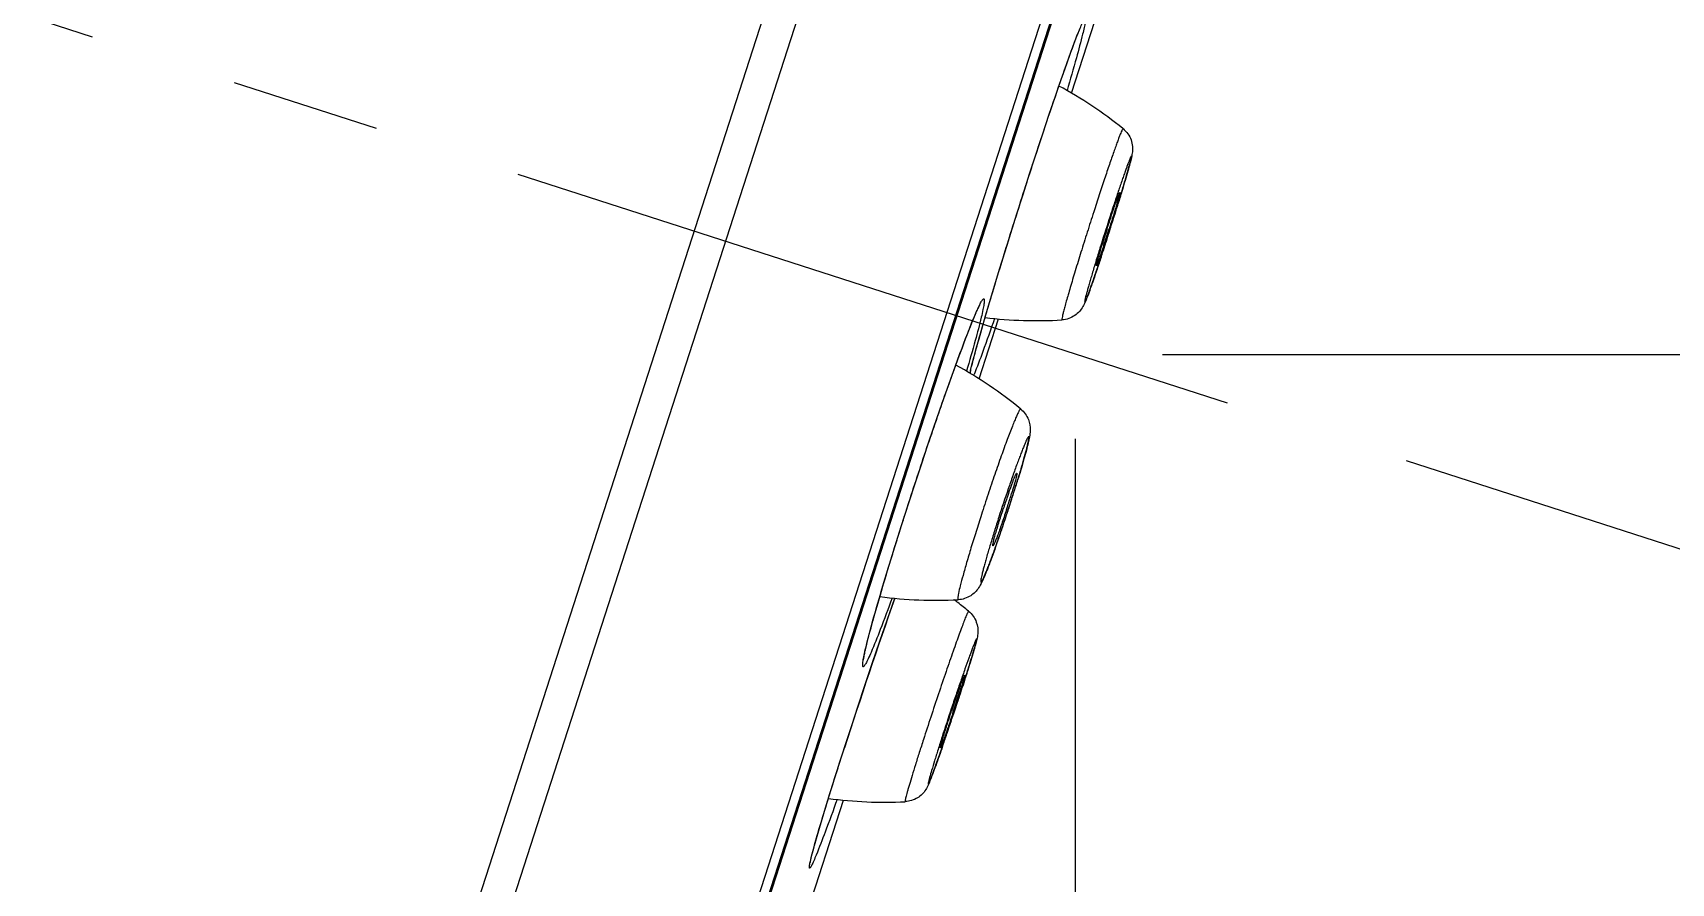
# Model space of a CAD drawing. Extents: x 19044 to 19885, y -10133 to -9539.
# Drawn here: x 19251.77 to 19271.01, y -9956.82 to -9946.83 of the extents above; entities that cross this region are included whole.
import ezdxf

# ---------------------------------------------------------------- set-up
doc = ezdxf.new("R2010")
doc.units = 0
doc.header["$LTSCALE"] = 7
doc.header["$MEASUREMENT"] = 0
doc.linetypes.add('CENTER', pattern=[2, 1.25, -0.25, 0.25, -0.25])
for name, color, linetype in [('CL', 1, 'CENTER'), ('D', 2, 'CONTINUOUS'), ('KP0220101-1_DXF_CONTINUOUS_LINE', 7, 'CONTINUOUS'), ('KP0220102-FADXF_CONTINUOUS_LINE', 7, 'CONTINUOUS'), ('KP0220103-TPDXF_CONTINUOUS_LINE', 7, 'CONTINUOUS')]:
    doc.layers.add(name, color=color, linetype=linetype)

# ---------------------------------------------------------------- blocks, each defined once
blk = doc.blocks.new('A$C57544C0A')
at = {"layer": 'CL', "linetype": 'CENTER'}
blk.add_line((-131.122, -30.982), (-28.379, -64.124), dxfattribs=at)
at = {"layer": 'D'}
for p, q in [((-27.822, -37.043), (-43.751, -86.425)), ((-27.489, -37.271), (-43.347, -86.435)), ((-25.784, -40.883), (-39.853, -84.5))]:
    blk.add_line(p, q, dxfattribs=at)
at = {"layer": 'KP0220101-1_DXF_CONTINUOUS_LINE', "color": 7, "linetype": 'Continuous'}
blk.add_line((-25.765, -41.176), (-39.666, -84.273), dxfattribs=at)
at = {"layer": 'KP0220102-FADXF_CONTINUOUS_LINE', "color": 7, "linetype": 'Continuous'}
for p, q in [((-39.311, -83.226), (-26.088, -42.234)), ((-31.356, -60.117), (-30.868, -58.603)), ((-31.292, -59.45), (-31.282, -59.424)), ((-31.282, -59.424), (-31.272, -59.4)), ((-31.378, -59.681), (-31.356, -59.618)), ((-31.356, -59.618), (-31.335, -59.562)), ((-31.335, -59.562), (-31.315, -59.51)), ((-31.315, -59.51), (-31.303, -59.479)), ((-31.303, -59.479), (-31.292, -59.45)), ((-31.447, -59.873), (-31.411, -59.772)), ((-31.411, -59.772), (-31.378, -59.681)), ((-31.496, -60.012), (-31.447, -59.873)), ((-31.617, -60.366), (-31.548, -60.165)), ((-31.548, -60.165), (-31.496, -60.012)), ((-31.69, -60.584), (-31.617, -60.366)), ((-31.767, -60.818), (-31.69, -60.584)), ((-31.847, -61.064), (-31.767, -60.818)), ((-31.925, -61.309), (-31.847, -61.064)), ((-31.998, -61.536), (-31.925, -61.309)), ((-32.068, -61.76), (-31.998, -61.536)), ((-32.135, -61.976), (-32.068, -61.76)), ((-32.199, -62.184), (-32.135, -61.976)), ((-32.259, -62.38), (-32.199, -62.184)), ((-32.314, -62.564), (-32.259, -62.38)), ((-32.481, -62.711), (-32.475, -62.697)), ((-32.475, -62.697), (-32.469, -62.683)), ((-32.469, -62.683), (-32.464, -62.671)), ((-32.464, -62.671), (-32.459, -62.66)), ((-32.459, -62.66), (-32.454, -62.65)), ((-32.454, -62.65), (-32.449, -62.64)), ((-32.449, -62.64), (-32.445, -62.632)), ((-32.445, -62.632), (-32.441, -62.624)), ((-32.441, -62.624), (-32.438, -62.618)), ((-32.438, -62.618), (-32.435, -62.612)), ((-32.435, -62.612), (-32.433, -62.607)), ((-32.433, -62.607), (-32.431, -62.604)), ((-32.431, -62.604), (-32.43, -62.602)), ((-32.364, -62.734), (-32.314, -62.564)), ((-32.561, -62.905), (-32.543, -62.858)), ((-32.543, -62.858), (-32.525, -62.815)), ((-32.525, -62.815), (-32.509, -62.776)), ((-32.509, -62.776), (-32.495, -62.742)), ((-32.495, -62.742), (-32.488, -62.726)), ((-32.488, -62.726), (-32.481, -62.711)), ((-32.44, -63.001), (-32.409, -62.889)), ((-32.439, -63.474), (-32.212, -62.769)), ((-32.409, -62.889), (-32.364, -62.734)), ((-32.637, -63.103), (-32.603, -63.011)), ((-32.603, -63.011), (-32.581, -62.956)), ((-32.581, -62.956), (-32.561, -62.905)), ((-32.469, -63.102), (-32.44, -63.001)), ((-32.715, -63.313), (-32.675, -63.203)), ((-32.675, -63.203), (-32.637, -63.103)), ((-32.519, -63.291), (-32.505, -63.234)), ((-32.505, -63.234), (-32.488, -63.171)), ((-32.488, -63.171), (-32.469, -63.102)), ((-32.773, -63.473), (-32.715, -63.313)), ((-32.548, -63.407), (-32.543, -63.386)), ((-32.543, -63.386), (-32.536, -63.357)), ((-32.536, -63.357), (-32.528, -63.326)), ((-32.528, -63.326), (-32.519, -63.291)), ((-32.901, -63.837), (-32.835, -63.649)), ((-32.835, -63.649), (-32.773, -63.473)), ((-32.97, -64.038), (-32.901, -63.837)), ((-33.041, -64.249), (-32.97, -64.038)), ((-33.114, -64.467), (-33.041, -64.249)), ((-33.188, -64.69), (-33.114, -64.467)), ((-33.261, -64.916), (-33.188, -64.69)), ((-33.323, -65.108), (-33.261, -64.916)), ((-33.394, -65.333), (-33.323, -65.108)), ((-33.461, -65.548), (-33.394, -65.333)), ((-33.511, -65.71), (-33.461, -65.548)), ((-33.557, -65.864), (-33.511, -65.71)), ((-33.599, -66.007), (-33.557, -65.864)), ((-33.664, -66.232), (-33.638, -66.14)), ((-33.638, -66.14), (-33.599, -66.007)), ((-33.52, -66.305), (-33.43, -66.049)), ((-33.709, -66.395), (-33.688, -66.317)), ((-33.688, -66.317), (-33.664, -66.232)), ((-33.605, -66.554), (-33.52, -66.305)), ((-33.754, -66.57), (-33.745, -66.531)), ((-33.745, -66.531), (-33.734, -66.489)), ((-33.734, -66.489), (-33.722, -66.444)), ((-33.722, -66.444), (-33.709, -66.395)), ((-33.793, -66.744), (-33.791, -66.736)), ((-33.791, -66.736), (-33.79, -66.727)), ((-33.79, -66.727), (-33.788, -66.716)), ((-33.788, -66.716), (-33.785, -66.705)), ((-33.785, -66.705), (-33.783, -66.694)), ((-33.783, -66.694), (-33.78, -66.681)), ((-33.78, -66.681), (-33.777, -66.668)), ((-33.777, -66.668), (-33.774, -66.653)), ((-33.774, -66.653), (-33.771, -66.638)), ((-33.771, -66.638), (-33.763, -66.606)), ((-33.763, -66.606), (-33.754, -66.57)), ((-33.694, -66.814), (-33.605, -66.554)), ((-33.797, -66.773), (-33.796, -66.771)), ((-33.797, -66.772), (-33.797, -66.773)), ((-33.797, -66.773), (-33.797, -66.773)), ((-33.796, -66.764), (-33.795, -66.758)), ((-33.796, -66.768), (-33.796, -66.764)), ((-33.796, -66.771), (-33.796, -66.768)), ((-33.795, -66.758), (-33.794, -66.752)), ((-33.794, -66.752), (-33.793, -66.744)), ((-33.784, -67.084), (-33.694, -66.814)), ((-33.86, -67.312), (-33.784, -67.084)), ((-33.936, -67.542), (-33.86, -67.312)), ((-34.009, -67.768), (-33.936, -67.542)), ((-34.086, -68.007), (-34.009, -67.768)), ((-34.157, -68.231), (-34.086, -68.007)), ((-34.219, -68.431), (-34.157, -68.231)), ((-34.69, -70.45), (-34.034, -68.419)), ((-34.264, -68.578), (-34.219, -68.431)), ((-34.295, -68.683), (-34.264, -68.578)), ((-34.358, -68.899), (-34.342, -68.841)), ((-34.342, -68.841), (-34.323, -68.778)), ((-34.323, -68.778), (-34.295, -68.683)), ((-34.402, -69.062), (-34.396, -69.038)), ((-34.396, -69.038), (-34.389, -69.012)), ((-34.389, -69.012), (-34.381, -68.983)), ((-34.381, -68.983), (-34.373, -68.951)), ((-34.373, -68.951), (-34.358, -68.899)), ((-34.422, -69.15), (-34.421, -69.147)), ((-34.422, -69.152), (-34.422, -69.15)), ((-34.422, -69.154), (-34.422, -69.152)), ((-34.422, -69.154), (-34.422, -69.154)), ((-34.421, -69.147), (-34.42, -69.142)), ((-34.42, -69.142), (-34.419, -69.137)), ((-34.419, -69.137), (-34.418, -69.132)), ((-34.418, -69.132), (-34.417, -69.125)), ((-34.417, -69.125), (-34.415, -69.118)), ((-34.415, -69.118), (-34.414, -69.111)), ((-34.414, -69.111), (-34.412, -69.102)), ((-34.412, -69.102), (-34.41, -69.093)), ((-34.41, -69.093), (-34.407, -69.083)), ((-34.407, -69.083), (-34.402, -69.062))]:
    blk.add_line(p, q, dxfattribs=at)
for centre, radius, start, end in [((-28.117, -64.465), 4.556, 166.1238, 166.5902), ((-36.079, -61.983), 3.858, 337.8971, 338.0872), ((38.137, -91.103), 75.826, 160.70599, 162.10745)]:
    blk.add_arc(centre, radius, start, end, dxfattribs=at)
for points, knots in [([(-31.867, -61.127), (-31.809, -60.946), (-31.696, -60.601), (-31.535, -60.123), (-31.399, -59.732), (-31.315, -59.505), (-31.278, -59.411)], [0, 0, 0, 0, 0.315684, 0.599756, 0.83312, 1, 1, 1, 1]), ([(-31.225, -59.423), (-31.247, -59.516), (-31.307, -59.738), (-31.37, -59.958), (-31.407, -60.086)], [0, 0, 0, 0, 0.417653, 1, 1, 1, 1]), ([(-31.278, -59.411), (-31.268, -59.386), (-31.254, -59.352), (-31.235, -59.31), (-31.224, -59.286), (-31.215, -59.267), (-31.207, -59.254), (-31.202, -59.246), (-31.196, -59.242), (-31.194, -59.244), (-31.193, -59.247), (-31.192, -59.251), (-31.192, -59.259), (-31.193, -59.272), (-31.196, -59.292), (-31.201, -59.317), (-31.21, -59.362), (-31.218, -59.398), (-31.225, -59.423)], [0, 0, 0, 0, 0.214928, 0.300396, 0.37098, 0.426569, 0.467122, 0.492866, 0.505485, 0.510391, 0.517536, 0.527926, 0.541884, 0.580926, 0.635001, 0.704078, 0.788046, 1, 1, 1, 1]), ([(-32.541, -63.373), (-32.509, -63.244), (-32.424, -62.937), (-32.271, -62.416), (-32.08, -61.795), (-31.94, -61.354), (-31.867, -61.127)], [0, 0, 0, 0, 0.168984, 0.408565, 0.695017, 1, 1, 1, 1]), ([(-33.265, -64.925), (-33.19, -64.695), (-33.044, -64.251), (-32.831, -63.631), (-32.665, -63.172), (-32.551, -62.875), (-32.501, -62.754), (-32.478, -62.701)], [0, 0, 0, 0, 0.306946, 0.594504, 0.833594, 0.92712, 1, 1, 1, 1]), ([(-32.478, -62.701), (-32.472, -62.687), (-32.461, -62.661), (-32.444, -62.625), (-32.43, -62.595), (-32.417, -62.571), (-32.406, -62.553), (-32.398, -62.541), (-32.393, -62.535), (-32.389, -62.533), (-32.386, -62.532), (-32.382, -62.533), (-32.38, -62.541), (-32.379, -62.561), (-32.384, -62.602), (-32.397, -62.668), (-32.408, -62.719), (-32.415, -62.749)], [0, 0, 0, 0, 0.109168, 0.204066, 0.284436, 0.350071, 0.400947, 0.437216, 0.450057, 0.459634, 0.46655, 0.472339, 0.488779, 0.518136, 0.620324, 0.781412, 1, 1, 1, 1]), ([(-32.415, -62.749), (-32.437, -62.84), (-32.493, -63.052), (-32.553, -63.262), (-32.588, -63.383)], [0, 0, 0, 0, 0.426573, 1, 1, 1, 1]), ([(-32.26, -62.765), (-32.305, -62.895), (-32.382, -63.115), (-32.463, -63.334), (-32.5, -63.423)], [0, 0, 0, 0, 0.585969, 1, 1, 1, 1]), ([(-33.776, -66.655), (-33.753, -66.555), (-33.691, -66.321), (-33.577, -65.925), (-33.431, -65.447), (-33.322, -65.105), (-33.265, -64.925)], [0, 0, 0, 0, 0.169196, 0.403029, 0.686135, 1, 1, 1, 1]), ([(-33.462, -66.047), (-33.507, -66.171), (-33.586, -66.384), (-33.67, -66.596), (-33.708, -66.684)], [0, 0, 0, 0, 0.579839, 1, 1, 1, 1]), ([(-33.708, -66.684), (-33.719, -66.709), (-33.735, -66.745), (-33.756, -66.788), (-33.769, -66.812), (-33.779, -66.831), (-33.787, -66.843), (-33.793, -66.849), (-33.796, -66.852), (-33.799, -66.853), (-33.804, -66.853), (-33.807, -66.846), (-33.807, -66.836), (-33.807, -66.819), (-33.804, -66.797), (-33.8, -66.769), (-33.791, -66.721), (-33.782, -66.682), (-33.776, -66.655)], [0, 0, 0, 0, 0.209437, 0.292491, 0.360904, 0.414602, 0.453638, 0.467793, 0.478585, 0.486457, 0.492528, 0.507247, 0.534066, 0.575165, 0.630965, 0.701475, 0.786594, 1, 1, 1, 1]), ([(-34.399, -69.049), (-34.381, -68.978), (-34.334, -68.811), (-34.21, -68.397), (-34.102, -68.054), (-34.022, -67.807)], [0, 0, 0, 0, 0.169329, 0.399143, 1, 1, 1, 1]), ([(-34.107, -68.412), (-34.153, -68.54), (-34.233, -68.758), (-34.316, -68.975), (-34.353, -69.064)], [0, 0, 0, 0, 0.585473, 1, 1, 1, 1]), ([(-34.353, -69.064), (-34.362, -69.087), (-34.376, -69.119), (-34.393, -69.158), (-34.404, -69.179), (-34.412, -69.196), (-34.419, -69.207), (-34.423, -69.213), (-34.426, -69.216), (-34.428, -69.218), (-34.431, -69.218), (-34.433, -69.212), (-34.432, -69.204), (-34.431, -69.19), (-34.428, -69.171), (-34.423, -69.147), (-34.414, -69.106), (-34.405, -69.072), (-34.399, -69.049)], [0, 0, 0, 0, 0.213717, 0.298459, 0.368262, 0.423033, 0.462754, 0.477029, 0.487699, 0.495049, 0.49998, 0.511979, 0.536981, 0.576767, 0.631626, 0.701515, 0.786316, 1, 1, 1, 1])]:
    blk.add_open_spline(points, degree=3, knots=knots, dxfattribs=at)
at = {"layer": 'KP0220103-TPDXF_CONTINUOUS_LINE', "color": 7, "linetype": 'Continuous'}
blk.add_line((-32.617, -67.03), (-32.633, -67.081), dxfattribs=at)
for centre, radius, start, end in [((-33.892, -64.434), 5.007, 51.1525, 61.5048), ((-62.491, -51.638), 33.157, 342.509, 342.6306), ((-59.795, -52.479), 30.333, 342.6272, 342.8688), ((-46.827, -56.642), 16.701, 341.7772, 342.3044), ((-14.638, -66.913), 17.11, 162.3029, 162.481), ((-64.294, -51.068), 35.048, 342.2573, 342.3852), ((-63.675, -51.265), 34.398, 342.3848, 342.509), ((-61.502, -51.969), 32.115, 341.7144, 342.1246), ((-16.995, -66.175), 14.64, 162.4588, 163.0405), ((-43.773, -57.644), 13.487, 341.5593, 341.7637), ((-63.738, -51.247), 34.464, 342.1225, 342.2577), ((-31.769, -57.782), 5.007, 263.1184, 273.4535), ((-35.123, -67.696), 5.003, 50.6575, 61.2162), ((-24.453, -67.502), 8.1, 160.5824, 160.9229), ((-49.551, -59.267), 18.373, 342.0996, 342.9173), ((-22.632, -68.127), 10.025, 160.9453, 161.8236), ((-41.875, -61.809), 10.268, 341.8213, 342.118), ((-52.003, -58.483), 20.948, 341.7185, 342.1212), ((-40.462, -62.259), 8.785, 342.0811, 343.0503), ((-51.153, -58.767), 20.051, 341.1658, 341.5306), ((-51.92, -58.511), 20.861, 341.5301, 341.7202), ((-49.335, -59.387), 18.131, 340.8043, 341.1639), ((-32.947, -61.07), 5.003, 262.4384, 272.9837), ((-35.749, -70.056), 5.001, 52.4865, 52.8864), ((-35.749, -70.055), 5, 52.2783, 52.4865), ((-35.746, -70.051), 4.995, 50.4305, 52.2786), ((-64.48, -56.806), 33.464, 341.7347, 342.1181), ((-42.396, -64.084), 10.2, 342.2692, 342.7662), ((-67.605, -55.78), 36.752, 341.4285, 341.7425), ((-16.474, -72.797), 17.169, 160.9217, 161.5951), ((-48.081, -62.271), 16.167, 341.565, 342.2817), ((-66.377, -56.192), 35.458, 341.2369, 341.429), ((-59.62, -58.5), 28.317, 340.8558, 341.0456), ((-63.367, -57.214), 32.278, 341.0474, 341.236), ((-33.547, -63.436), 5.008, 262.4073, 272.7398)]:
    blk.add_arc(centre, radius, start, end, dxfattribs=at)
for points, knots in [([(-30.751, -60.534), (-30.752, -60.533), (-30.758, -60.541), (-30.762, -60.551), (-30.773, -60.574), (-30.785, -60.603), (-30.8, -60.643), (-30.818, -60.69), (-30.838, -60.746), (-30.869, -60.834), (-30.913, -60.961), (-30.97, -61.13), (-31.032, -61.316), (-31.074, -61.446), (-31.095, -61.512)], [0, 0, 0, 0, 0.004555, 0.017917, 0.040485, 0.072103, 0.112556, 0.161521, 0.218572, 0.283269, 0.433332, 0.606704, 0.797828, 1, 1, 1, 1]), ([(-30.751, -60.534), (-30.73, -60.551), (-30.691, -60.592), (-30.653, -60.665), (-30.638, -60.738), (-30.639, -60.808), (-30.652, -60.875), (-30.671, -60.95), (-30.696, -61.039), (-30.728, -61.149), (-30.766, -61.276), (-30.793, -61.366), (-30.808, -61.414)], [0, 0, 0, 0, 0.088259, 0.175769, 0.259995, 0.326229, 0.399333, 0.475622, 0.574676, 0.697199, 0.840387, 1, 1, 1, 1]), ([(-30.938, -61.825), (-30.902, -61.715), (-30.85, -61.551), (-30.785, -61.34), (-30.749, -61.219), (-30.723, -61.131), (-30.706, -61.072), (-30.691, -61.02), (-30.679, -60.975), (-30.669, -60.937), (-30.661, -60.906), (-30.656, -60.886), (-30.654, -60.873), (-30.653, -60.866), (-30.653, -60.862), (-30.653, -60.86), (-30.654, -60.859), (-30.655, -60.859), (-30.655, -60.86), (-30.657, -60.861), (-30.659, -60.865), (-30.662, -60.871), (-30.666, -60.879), (-30.67, -60.889), (-30.675, -60.901), (-30.683, -60.921), (-30.694, -60.95), (-30.709, -60.991), (-30.726, -61.039), (-30.746, -61.093), (-30.775, -61.177), (-30.814, -61.294), (-30.864, -61.445), (-30.899, -61.55), (-30.916, -61.605)], [0, 0, 0, 0, 0.194256, 0.285491, 0.368091, 0.405146, 0.438872, 0.468965, 0.495124, 0.517095, 0.534689, 0.547728, 0.552502, 0.556106, 0.558549, 0.559873, 0.560217, 0.560579, 0.56115, 0.561989, 0.564521, 0.568217, 0.57308, 0.579105, 0.586286, 0.594609, 0.614584, 0.638832, 0.667143, 0.699234, 0.734783, 0.814903, 0.904522, 1, 1, 1, 1]), ([(-30.938, -61.712), (-30.929, -61.684), (-30.912, -61.629), (-30.886, -61.55), (-30.861, -61.477), (-30.842, -61.421), (-30.829, -61.382), (-30.82, -61.358), (-30.812, -61.336), (-30.805, -61.319), (-30.8, -61.305), (-30.796, -61.295), (-30.793, -61.29), (-30.791, -61.286), (-30.79, -61.286)], [0, 0, 0, 0, 0.194805, 0.382657, 0.555492, 0.70687, 0.772704, 0.831128, 0.881527, 0.9234, 0.956419, 0.980275, 0.994722, 1, 1, 1, 1]), ([(-30.79, -61.286), (-30.789, -61.287), (-30.79, -61.291), (-30.791, -61.297), (-30.793, -61.308), (-30.797, -61.322), (-30.802, -61.34), (-30.807, -61.362), (-30.815, -61.387), (-30.826, -61.427), (-30.843, -61.483), (-30.865, -61.557), (-30.89, -61.636), (-30.907, -61.691), (-30.916, -61.719)], [0, 0, 0, 0, 0.005569, 0.0203, 0.044393, 0.077598, 0.119609, 0.170097, 0.22856, 0.294386, 0.445624, 0.618174, 0.80564, 1, 1, 1, 1]), ([(-31.095, -61.512), (-31.121, -61.592), (-31.171, -61.749), (-31.244, -61.98), (-31.3, -62.165), (-31.342, -62.303), (-31.37, -62.396), (-31.394, -62.481), (-31.416, -62.557), (-31.434, -62.622), (-31.448, -62.677), (-31.459, -62.72), (-31.465, -62.748), (-31.468, -62.765), (-31.469, -62.773), (-31.47, -62.777), (-31.468, -62.78), (-31.468, -62.78)], [0, 0, 0, 0, 0.189135, 0.374689, 0.548112, 0.627864, 0.701731, 0.768886, 0.828581, 0.880124, 0.922969, 0.956608, 0.980698, 0.989092, 0.995027, 0.998543, 1, 1, 1, 1]), ([(-30.916, -61.605), (-30.952, -61.716), (-31.004, -61.879), (-31.069, -62.09), (-31.105, -62.212), (-31.131, -62.3), (-31.148, -62.358), (-31.163, -62.41), (-31.175, -62.455), (-31.185, -62.493), (-31.193, -62.524), (-31.198, -62.545), (-31.2, -62.557), (-31.201, -62.564), (-31.201, -62.568), (-31.201, -62.571), (-31.2, -62.572), (-31.199, -62.572), (-31.199, -62.571), (-31.197, -62.569), (-31.195, -62.565), (-31.192, -62.559), (-31.188, -62.551), (-31.184, -62.541), (-31.179, -62.53), (-31.171, -62.51), (-31.16, -62.48), (-31.145, -62.439), (-31.128, -62.392), (-31.108, -62.337), (-31.079, -62.254), (-31.04, -62.137), (-30.99, -61.986), (-30.955, -61.88), (-30.938, -61.825)], [0, 0, 0, 0, 0.194256, 0.285491, 0.368091, 0.405146, 0.438872, 0.468965, 0.495124, 0.517095, 0.534689, 0.547728, 0.552502, 0.556106, 0.558549, 0.559873, 0.560217, 0.560579, 0.56115, 0.561989, 0.564521, 0.568217, 0.57308, 0.579105, 0.586286, 0.594609, 0.614584, 0.638832, 0.667143, 0.699234, 0.734783, 0.814903, 0.904522, 1, 1, 1, 1]), ([(-31.064, -62.144), (-31.064, -62.144), (-31.064, -62.142), (-31.064, -62.139), (-31.063, -62.133), (-31.062, -62.126), (-31.059, -62.117), (-31.055, -62.101), (-31.049, -62.076), (-31.039, -62.041), (-31.027, -62), (-31.013, -61.954), (-31.004, -61.921), (-30.998, -61.904)], [0, 0, 0, 0, 0.005222, 0.01834, 0.039915, 0.06994, 0.108245, 0.15464, 0.2709, 0.416689, 0.589005, 0.784665, 1, 1, 1, 1]), ([(-30.978, -61.911), (-30.984, -61.928), (-30.995, -61.96), (-31.01, -62.005), (-31.024, -62.046), (-31.037, -62.079), (-31.046, -62.103), (-31.052, -62.119), (-31.055, -62.128), (-31.058, -62.135), (-31.061, -62.14), (-31.062, -62.142), (-31.063, -62.144), (-31.064, -62.144)], [0, 0, 0, 0, 0.21469, 0.40984, 0.581816, 0.727464, 0.843807, 0.890328, 0.928819, 0.959091, 0.980973, 0.994446, 1, 1, 1, 1]), ([(-31.009, -62.045), (-31.025, -62.091), (-31.054, -62.179), (-31.096, -62.302), (-31.132, -62.406), (-31.163, -62.492), (-31.191, -62.563), (-31.229, -62.647), (-31.313, -62.742), (-31.414, -62.777), (-31.468, -62.78)], [0, 0, 0, 0, 0.159339, 0.301946, 0.423722, 0.522047, 0.597968, 0.672777, 0.824508, 1, 1, 1, 1]), ([(-31.952, -63.827), (-31.953, -63.825), (-31.959, -63.83), (-31.963, -63.836), (-31.97, -63.846), (-31.976, -63.858), (-31.988, -63.881), (-32.004, -63.917), (-32.026, -63.969), (-32.063, -64.059), (-32.115, -64.196), (-32.183, -64.385), (-32.258, -64.599), (-32.335, -64.829), (-32.387, -64.986), (-32.413, -65.066)], [0, 0, 0, 0, 0.005374, 0.011266, 0.019559, 0.030273, 0.043396, 0.076776, 0.119397, 0.170763, 0.297414, 0.451045, 0.624655, 0.810512, 1, 1, 1, 1]), ([(-31.952, -63.827), (-31.912, -63.859), (-31.854, -63.939), (-31.835, -64.061), (-31.848, -64.153), (-31.865, -64.23), (-31.887, -64.316), (-31.927, -64.463), (-31.962, -64.581), (-31.988, -64.664)], [0, 0, 0, 0, 0.171727, 0.317921, 0.404184, 0.485915, 0.585318, 0.705417, 1, 1, 1, 1]), ([(-32.068, -64.915), (-32.05, -64.861), (-32.016, -64.755), (-31.969, -64.603), (-31.934, -64.485), (-31.91, -64.399), (-31.895, -64.344), (-31.882, -64.294), (-31.872, -64.252), (-31.864, -64.217), (-31.859, -64.192), (-31.856, -64.177), (-31.855, -64.168), (-31.855, -64.161), (-31.855, -64.156), (-31.856, -64.153), (-31.859, -64.152), (-31.862, -64.154), (-31.866, -64.159), (-31.874, -64.172), (-31.885, -64.193), (-31.898, -64.222), (-31.913, -64.259), (-31.931, -64.302), (-31.95, -64.353), (-31.972, -64.409), (-32.004, -64.496), (-32.047, -64.615), (-32.119, -64.824), (-32.173, -64.986), (-32.209, -65.097)], [0, 0, 0, 0, 0.095273, 0.184706, 0.264672, 0.300162, 0.332206, 0.360487, 0.384724, 0.404713, 0.420263, 0.42633, 0.431251, 0.435031, 0.437693, 0.439327, 0.440387, 0.441957, 0.444538, 0.453064, 0.46618, 0.483811, 0.50579, 0.531935, 0.561995, 0.595674, 0.632667, 0.715113, 0.806162, 1, 1, 1, 1]), ([(-32.092, -64.809), (-32.086, -64.792), (-32.074, -64.76), (-32.058, -64.715), (-32.043, -64.675), (-32.029, -64.641), (-32.018, -64.615), (-32.009, -64.596), (-32.003, -64.584), (-32, -64.58), (-31.998, -64.579), (-31.998, -64.579)], [0, 0, 0, 0, 0.214729, 0.409847, 0.5817, 0.727121, 0.843142, 0.927789, 0.979679, 0.993322, 1, 1, 1, 1]), ([(-31.998, -64.579), (-31.997, -64.579), (-31.996, -64.581), (-31.996, -64.587), (-31.998, -64.6), (-32.003, -64.62), (-32.009, -64.648), (-32.019, -64.683), (-32.03, -64.724), (-32.044, -64.77), (-32.053, -64.803), (-32.059, -64.82)], [0, 0, 0, 0, 0.007096, 0.021295, 0.074095, 0.159268, 0.275444, 0.420658, 0.59198, 0.786293, 1, 1, 1, 1]), ([(-32.209, -65.097), (-32.226, -65.152), (-32.26, -65.258), (-32.307, -65.41), (-32.342, -65.528), (-32.366, -65.613), (-32.381, -65.669), (-32.394, -65.718), (-32.405, -65.761), (-32.413, -65.796), (-32.417, -65.82), (-32.42, -65.836), (-32.421, -65.845), (-32.421, -65.852), (-32.421, -65.856), (-32.42, -65.86), (-32.417, -65.861), (-32.415, -65.859), (-32.41, -65.853), (-32.402, -65.84), (-32.392, -65.819), (-32.379, -65.79), (-32.363, -65.754), (-32.346, -65.71), (-32.326, -65.66), (-32.304, -65.603), (-32.272, -65.517), (-32.23, -65.398), (-32.157, -65.189), (-32.103, -65.026), (-32.068, -64.915)], [0, 0, 0, 0, 0.095273, 0.184706, 0.264672, 0.300162, 0.332206, 0.360487, 0.384724, 0.404713, 0.420263, 0.42633, 0.431251, 0.435031, 0.437693, 0.439327, 0.440387, 0.441957, 0.444538, 0.453064, 0.46618, 0.483811, 0.50579, 0.531935, 0.561995, 0.595674, 0.632667, 0.715113, 0.806162, 1, 1, 1, 1]), ([(-32.278, -65.434), (-32.279, -65.434), (-32.28, -65.43), (-32.279, -65.424), (-32.278, -65.412), (-32.275, -65.398), (-32.271, -65.38), (-32.263, -65.348), (-32.25, -65.301), (-32.231, -65.236), (-32.209, -65.162), (-32.183, -65.083), (-32.166, -65.028), (-32.157, -65)], [0, 0, 0, 0, 0.006183, 0.020891, 0.044843, 0.077881, 0.119729, 0.17007, 0.294154, 0.445307, 0.617886, 0.805469, 1, 1, 1, 1]), ([(-32.413, -65.066), (-32.434, -65.133), (-32.476, -65.263), (-32.534, -65.451), (-32.585, -65.622), (-32.627, -65.771), (-32.659, -65.892), (-32.679, -65.973), (-32.687, -66.019), (-32.69, -66.037), (-32.691, -66.047), (-32.691, -66.056), (-32.691, -66.062), (-32.689, -66.067), (-32.687, -66.067)], [0, 0, 0, 0, 0.202491, 0.393842, 0.567302, 0.71727, 0.838718, 0.927652, 0.958993, 0.971289, 0.981312, 0.989064, 0.994595, 1, 1, 1, 1]), ([(-32.12, -65.012), (-32.129, -65.04), (-32.147, -65.094), (-32.174, -65.173), (-32.199, -65.245), (-32.223, -65.309), (-32.24, -65.354), (-32.252, -65.385), (-32.26, -65.402), (-32.266, -65.416), (-32.271, -65.426), (-32.275, -65.431), (-32.277, -65.434), (-32.278, -65.434)], [0, 0, 0, 0, 0.193805, 0.380759, 0.552886, 0.703823, 0.827974, 0.878471, 0.920552, 0.953903, 0.978246, 0.993413, 1, 1, 1, 1]), ([(-32.212, -65.348), (-32.242, -65.433), (-32.285, -65.553), (-32.341, -65.701), (-32.375, -65.787), (-32.408, -65.861), (-32.452, -65.945), (-32.539, -66.033), (-32.635, -66.064), (-32.687, -66.067)], [0, 0, 0, 0, 0.297417, 0.419137, 0.5199, 0.602118, 0.686268, 0.829632, 1, 1, 1, 1]), ([(-32.563, -66.201), (-32.564, -66.2), (-32.567, -66.203), (-32.57, -66.207), (-32.575, -66.217), (-32.584, -66.237), (-32.599, -66.272), (-32.62, -66.325), (-32.645, -66.394), (-32.676, -66.475), (-32.709, -66.57), (-32.747, -66.675), (-32.787, -66.79), (-32.844, -66.956), (-32.919, -67.175), (-33.007, -67.441), (-33.065, -67.619), (-33.094, -67.707)], [0, 0, 0, 0, 0.001437, 0.005242, 0.011688, 0.020781, 0.046797, 0.082984, 0.128791, 0.183575, 0.246514, 0.316694, 0.393079, 0.47455, 0.647872, 0.826534, 1, 1, 1, 1]), ([(-32.563, -66.201), (-32.523, -66.234), (-32.463, -66.319), (-32.448, -66.444), (-32.467, -66.533), (-32.486, -66.603), (-32.509, -66.685), (-32.539, -66.785), (-32.576, -66.902), (-32.602, -66.986), (-32.617, -67.03)], [0, 0, 0, 0, 0.177812, 0.335881, 0.413056, 0.487067, 0.582783, 0.701913, 0.842197, 1, 1, 1, 1]), ([(-32.634, -67.083), (-32.618, -67.033), (-32.588, -66.939), (-32.546, -66.807), (-32.513, -66.698), (-32.491, -66.622), (-32.479, -66.576), (-32.474, -66.555), (-32.471, -66.542), (-32.47, -66.535), (-32.469, -66.531), (-32.469, -66.528), (-32.47, -66.527), (-32.47, -66.526), (-32.471, -66.527), (-32.473, -66.529), (-32.475, -66.532), (-32.478, -66.538), (-32.482, -66.545), (-32.486, -66.555), (-32.491, -66.567), (-32.499, -66.586), (-32.51, -66.615), (-32.525, -66.655), (-32.543, -66.702), (-32.57, -66.777), (-32.609, -66.885), (-32.658, -67.028), (-32.712, -67.184), (-32.785, -67.401), (-32.839, -67.566), (-32.874, -67.676)], [0, 0, 0, 0, 0.08763, 0.165208, 0.229568, 0.27833, 0.296261, 0.309636, 0.314586, 0.318368, 0.320978, 0.32185, 0.322448, 0.322818, 0.323129, 0.324355, 0.326698, 0.330206, 0.334887, 0.340742, 0.347754, 0.355904, 0.375538, 0.399478, 0.427494, 0.459303, 0.533089, 0.618, 0.710778, 0.807843, 1, 1, 1, 1]), ([(-32.874, -67.676), (-32.891, -67.726), (-32.921, -67.82), (-32.962, -67.952), (-32.995, -68.061), (-33.017, -68.137), (-33.029, -68.183), (-33.034, -68.204), (-33.037, -68.217), (-33.038, -68.224), (-33.039, -68.228), (-33.039, -68.231), (-33.039, -68.232), (-33.038, -68.233), (-33.037, -68.232), (-33.036, -68.23), (-33.033, -68.227), (-33.03, -68.221), (-33.027, -68.214), (-33.022, -68.204), (-33.017, -68.192), (-33.01, -68.173), (-32.998, -68.144), (-32.983, -68.104), (-32.965, -68.057), (-32.938, -67.982), (-32.9, -67.874), (-32.85, -67.731), (-32.797, -67.575), (-32.723, -67.358), (-32.669, -67.193), (-32.634, -67.083)], [0, 0, 0, 0, 0.08763, 0.165208, 0.229568, 0.27833, 0.296261, 0.309636, 0.314586, 0.318368, 0.320978, 0.32185, 0.322448, 0.322818, 0.323129, 0.324355, 0.326698, 0.330206, 0.334887, 0.340742, 0.347754, 0.355904, 0.375538, 0.399478, 0.427494, 0.459303, 0.533089, 0.618, 0.710778, 0.807843, 1, 1, 1, 1]), ([(-32.7, -67.185), (-32.689, -67.154), (-32.674, -67.111), (-32.654, -67.056), (-32.642, -67.023), (-32.632, -66.996), (-32.624, -66.975), (-32.618, -66.962), (-32.614, -66.955), (-32.613, -66.953)], [0, 0, 0, 0, 0.392606, 0.559502, 0.703009, 0.8205, 0.91002, 0.970201, 1, 1, 1, 1]), ([(-32.612, -66.953), (-32.612, -66.953), (-32.612, -66.954), (-32.612, -66.956), (-32.612, -66.959), (-32.614, -66.966), (-32.617, -66.978), (-32.621, -66.995), (-32.627, -67.017), (-32.635, -67.043), (-32.644, -67.074), (-32.651, -67.095), (-32.654, -67.106)], [0, 0, 0, 0, 0.005748, 0.018881, 0.040027, 0.069287, 0.151786, 0.265327, 0.408717, 0.580455, 0.778324, 1, 1, 1, 1]), ([(-32.613, -66.953), (-32.613, -66.953), (-32.612, -66.953), (-32.612, -66.952), (-32.612, -66.953)], [0, 0, 0, 0, 0.63979, 1, 1, 1, 1]), ([(-32.896, -67.806), (-32.897, -67.806), (-32.896, -67.802), (-32.896, -67.797), (-32.893, -67.786), (-32.889, -67.772), (-32.884, -67.753), (-32.878, -67.732), (-32.87, -67.707), (-32.858, -67.667), (-32.841, -67.611), (-32.818, -67.538), (-32.792, -67.458), (-32.774, -67.404), (-32.765, -67.376)], [0, 0, 0, 0, 0.005218, 0.01965, 0.043503, 0.076522, 0.118395, 0.168791, 0.227211, 0.293042, 0.444435, 0.617297, 0.805173, 1, 1, 1, 1]), ([(-32.744, -67.383), (-32.753, -67.411), (-32.771, -67.465), (-32.798, -67.544), (-32.823, -67.616), (-32.843, -67.672), (-32.857, -67.71), (-32.866, -67.735), (-32.874, -67.756), (-32.881, -67.774), (-32.886, -67.788), (-32.891, -67.797), (-32.894, -67.803), (-32.895, -67.806), (-32.896, -67.807), (-32.896, -67.806)], [0, 0, 0, 0, 0.19437, 0.381847, 0.554409, 0.705652, 0.771479, 0.82994, 0.880422, 0.922425, 0.955617, 0.979691, 0.994389, 0.998248, 1, 1, 1, 1]), ([(-33.094, -67.707), (-33.11, -67.759), (-33.142, -67.857), (-33.186, -67.998), (-33.225, -68.124), (-33.253, -68.217), (-33.272, -68.281), (-33.283, -68.322), (-33.292, -68.356), (-33.3, -68.384), (-33.305, -68.406), (-33.308, -68.423), (-33.31, -68.431), (-33.309, -68.437), (-33.308, -68.437)], [0, 0, 0, 0, 0.21275, 0.408251, 0.581447, 0.728511, 0.791193, 0.846151, 0.89303, 0.931579, 0.961613, 0.982964, 0.995573, 1, 1, 1, 1]), ([(-32.869, -67.787), (-32.896, -67.863), (-32.933, -67.97), (-32.981, -68.101), (-33.009, -68.174), (-33.035, -68.238), (-33.074, -68.318), (-33.161, -68.405), (-33.258, -68.435), (-33.308, -68.437)], [0, 0, 0, 0, 0.291583, 0.407025, 0.499557, 0.572102, 0.655453, 0.819481, 1, 1, 1, 1])]:
    blk.add_open_spline(points, degree=3, knots=knots, dxfattribs=at)

msp = doc.modelspace()

# ---------------------------------------------------------------- linework, layer by layer
at = {"layer": 'D'}
for p, q in [((19265.034, -9950.607), (19307.951, -9950.607)), ((19264.01, -9951.6), (19264.01, -9998.998)), ((19267.895, -9951.853), (19326.064, -9970.616))]:
    msp.add_line(p, q, dxfattribs=at)

# ---------------------------------------------------------------- block references
msp.add_blockref('A$C57544C0A', (19295.322, -9887.422), dxfattribs=at)

doc.saveas('drawing.dxf')
